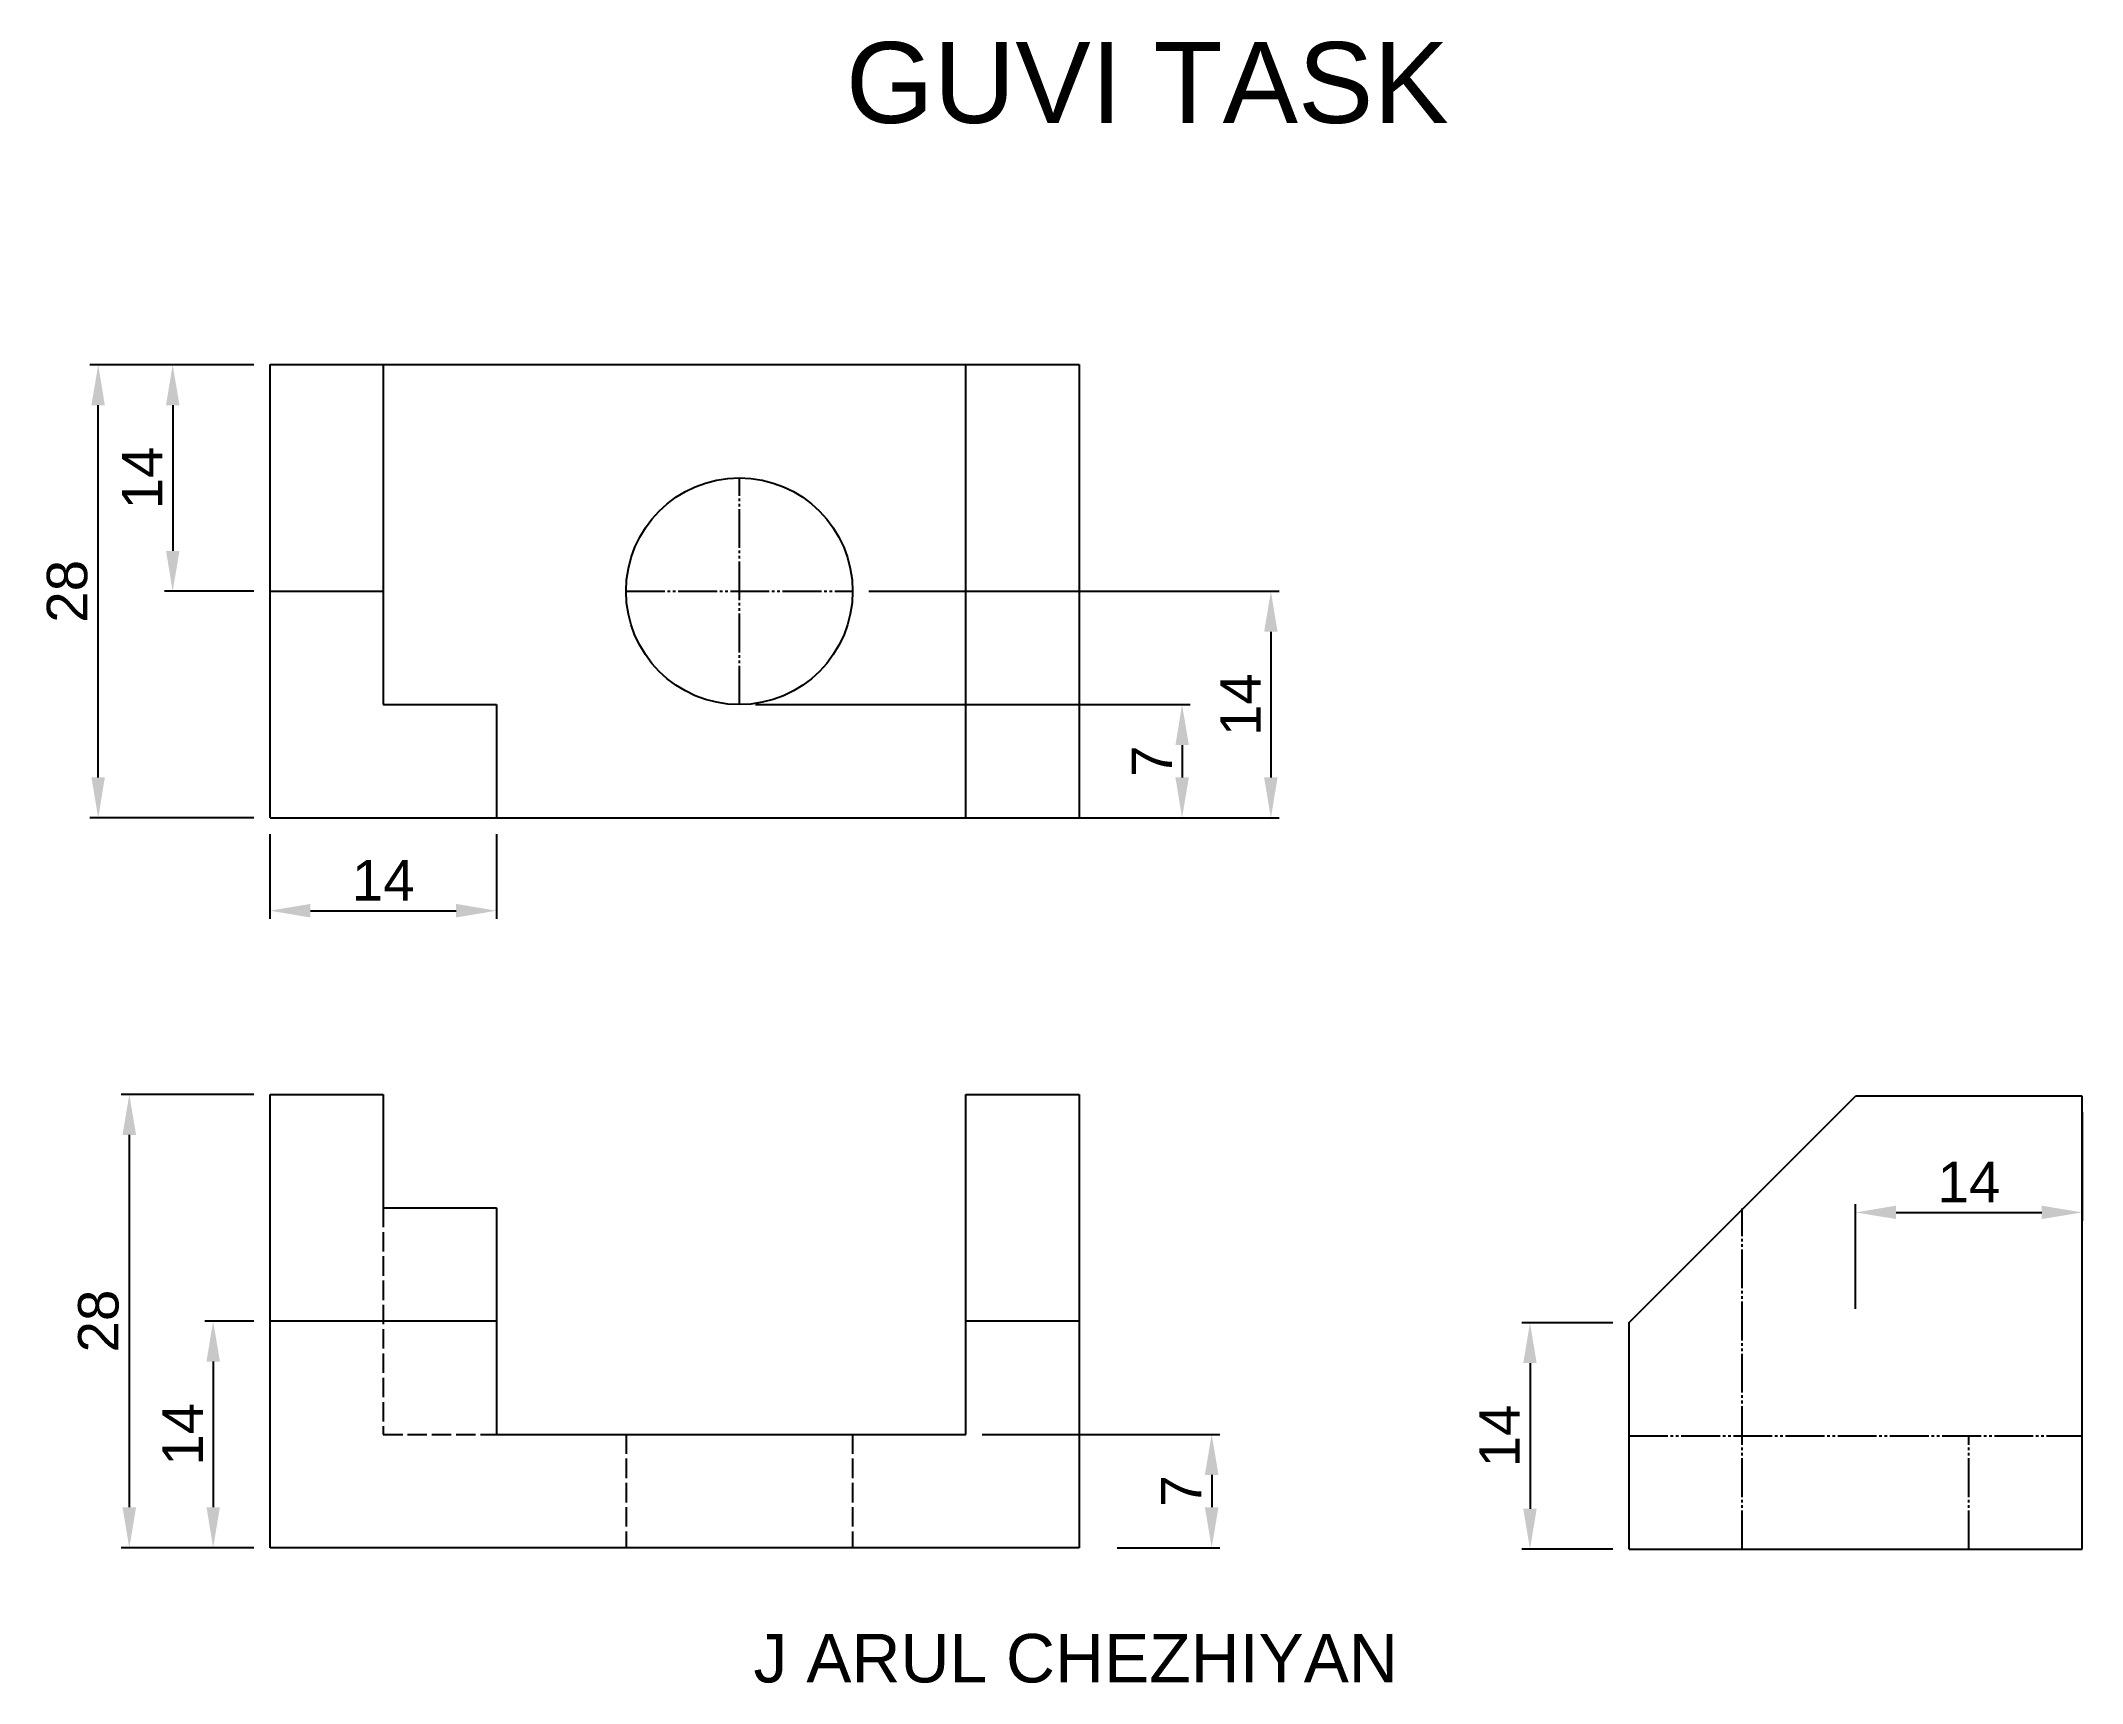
# Model space of a CAD drawing. Header units: millimetres. Extents: x 9 to 135, y 35 to 136.
import ezdxf

# ---------------------------------------------------------------- set-up
doc = ezdxf.new("R2010")
doc.units = ezdxf.units.MM
doc.linetypes.add('ACAD_ISO02W100', pattern=[15, 12, -3])
doc.linetypes.add('JIS_09_08', pattern=[10.75, 8, -0.55, 0.55, -0.55, 0.55, -0.55])
doc.styles.get("Standard").update_dxf_attribs({"font": 'arial.ttf'})
doc.dimstyles.new('ISO-25', dxfattribs={"dimtxt": 2.5, "dimasz": 2.5, "dimexe": 0.51, "dimexo": 1, "dimtad": 1, "dimtxsty": 'Standard', "dimcen": 2.5, "dimadec": 0, "dimazin": 0, "dimtfac": 1, "dimtmove": 0, "dimatfit": 3, "dimfxl": 1, "dimarcsym": 0})

# ---------------------------------------------------------------- blocks, each defined once
blk = doc.blocks.new('*D3')
at = {"color": 0, "lineweight": -2, "ltscale": 0.1, "transparency": 16777216}
for p, q in [((22.16, 71.33), (13.96, 71.33)), ((14.47, 68.83), (14.47, 45.83)), ((22.16, 43.33), (13.96, 43.33))]:
    blk.add_line(p, q, dxfattribs=at)
at = {"color": 0, "ltscale": 0.1, "transparency": 16777216}
for points in [[(14.05, 68.83), (14.89, 68.83), (14.47, 71.33)], [(14.05, 45.83), (14.89, 45.83), (14.47, 43.33)]]:
    blk.add_solid(points, dxfattribs=at)
at = {"layer": 'Defpoints', "color": 0, "ltscale": 0.1, "transparency": 16777216}
for p in [(23.16, 71.33), (14.47, 43.33), (23.16, 43.33)]:
    blk.add_point(p, dxfattribs=at)
at = {"color": 0, "ltscale": 0.1, "transparency": 16777216, "insert": (12.57, 57.33), "char_height": 2.5, "attachment_point": 5, "rotation": 90}
blk.add_mtext('28', dxfattribs=at)
blk = doc.blocks.new('*D4')
at = {"color": 0, "lineweight": -2, "ltscale": 0.1, "transparency": 16777216}
for p, q in [((22.16, 57.33), (19.14, 57.33)), ((19.65, 54.83), (19.65, 45.83)), ((22.16, 43.33), (19.14, 43.33))]:
    blk.add_line(p, q, dxfattribs=at)
at = {"color": 0, "ltscale": 0.1, "transparency": 16777216}
for points in [[(19.24, 54.83), (20.07, 54.83), (19.65, 57.33)], [(19.24, 45.83), (20.07, 45.83), (19.65, 43.33)]]:
    blk.add_solid(points, dxfattribs=at)
at = {"layer": 'Defpoints', "color": 0, "ltscale": 0.1, "transparency": 16777216}
for p in [(23.16, 57.33), (19.65, 43.33), (23.16, 43.33)]:
    blk.add_point(p, dxfattribs=at)
at = {"color": 0, "ltscale": 0.1, "transparency": 16777216, "insert": (17.77, 50.33), "char_height": 2.5, "attachment_point": 5, "rotation": 90}
blk.add_mtext('14', dxfattribs=at)
blk = doc.blocks.new('*D5')
at = {"color": 0, "lineweight": -2, "ltscale": 0.1, "transparency": 16777216}
for p, q in [((67.16, 50.33), (81.86, 50.33)), ((81.35, 47.83), (81.35, 45.83)), ((75.51, 43.33), (81.86, 43.33))]:
    blk.add_line(p, q, dxfattribs=at)
at = {"color": 0, "ltscale": 0.1, "transparency": 16777216}
for points in [[(80.93, 47.83), (81.77, 47.83), (81.35, 50.33)], [(80.93, 45.83), (81.77, 45.83), (81.35, 43.33)]]:
    blk.add_solid(points, dxfattribs=at)
at = {"layer": 'Defpoints', "color": 0, "ltscale": 0.1, "transparency": 16777216}
for p in [(66.16, 50.33), (74.51, 43.33), (81.35, 43.33)]:
    blk.add_point(p, dxfattribs=at)
at = {"color": 0, "ltscale": 0.1, "transparency": 16777216, "insert": (79.47, 46.83), "char_height": 2.5, "attachment_point": 5, "rotation": 90}
blk.add_mtext('7', dxfattribs=at)
blk = doc.blocks.new('*D6')
at = {"color": 0, "lineweight": -2, "ltscale": 0.1, "transparency": 16777216}
for p, q in [((23.16, 87.41), (23.16, 82.17)), ((37.16, 87.41), (37.16, 82.17)), ((25.66, 82.68), (34.66, 82.68))]:
    blk.add_line(p, q, dxfattribs=at)
at = {"color": 0, "ltscale": 0.1, "transparency": 16777216}
for points in [[(25.66, 83.1), (25.66, 82.26), (23.16, 82.68)], [(34.66, 83.1), (34.66, 82.26), (37.16, 82.68)]]:
    blk.add_solid(points, dxfattribs=at)
at = {"layer": 'Defpoints', "color": 0, "ltscale": 0.1, "transparency": 16777216}
for p in [(23.16, 88.41), (37.16, 88.41), (37.16, 82.68)]:
    blk.add_point(p, dxfattribs=at)
at = {"color": 0, "ltscale": 0.1, "transparency": 16777216, "insert": (30.16, 84.56), "char_height": 2.5, "attachment_point": 5}
blk.add_mtext('14', dxfattribs=at)
blk = doc.blocks.new('*D7')
at = {"color": 0, "lineweight": -2, "ltscale": 0.1, "transparency": 16777216}
for p, q in [((22.16, 116.41), (12.04, 116.41)), ((12.55, 90.91), (12.55, 113.91)), ((22.16, 88.41), (12.04, 88.41))]:
    blk.add_line(p, q, dxfattribs=at)
at = {"color": 0, "ltscale": 0.1, "transparency": 16777216}
for points in [[(12.13, 113.91), (12.96, 113.91), (12.55, 116.41)], [(12.13, 90.91), (12.96, 90.91), (12.55, 88.41)]]:
    blk.add_solid(points, dxfattribs=at)
at = {"layer": 'Defpoints', "color": 0, "ltscale": 0.1, "transparency": 16777216}
for p in [(12.55, 116.41), (23.16, 116.41), (23.16, 88.41)]:
    blk.add_point(p, dxfattribs=at)
at = {"color": 0, "ltscale": 0.1, "transparency": 16777216, "insert": (10.64, 102.41), "char_height": 2.5, "attachment_point": 5, "rotation": 90}
blk.add_mtext('28', dxfattribs=at)
blk = doc.blocks.new('*D8')
at = {"color": 0, "lineweight": -2, "ltscale": 0.1, "transparency": 16777216}
for p, q in [((22.16, 116.41), (16.64, 116.41)), ((17.15, 113.91), (17.15, 104.91)), ((22.16, 102.41), (16.64, 102.41))]:
    blk.add_line(p, q, dxfattribs=at)
at = {"color": 0, "ltscale": 0.1, "transparency": 16777216}
for points in [[(16.74, 113.91), (17.57, 113.91), (17.15, 116.41)], [(16.74, 104.91), (17.57, 104.91), (17.15, 102.41)]]:
    blk.add_solid(points, dxfattribs=at)
at = {"layer": 'Defpoints', "color": 0, "ltscale": 0.1, "transparency": 16777216}
for p in [(23.16, 116.41), (17.15, 102.41), (23.16, 102.41)]:
    blk.add_point(p, dxfattribs=at)
at = {"color": 0, "ltscale": 0.1, "transparency": 16777216, "insert": (15.27, 109.41), "char_height": 2.5, "attachment_point": 5, "rotation": 90}
blk.add_mtext('14', dxfattribs=at)
blk = doc.blocks.new('*D9')
at = {"color": 0, "lineweight": -2, "ltscale": 0.1, "transparency": 16777216}
for p, q in [((60.16, 102.41), (85.52, 102.41)), ((85.01, 99.91), (85.01, 90.91)), ((60.16, 88.41), (85.52, 88.41))]:
    blk.add_line(p, q, dxfattribs=at)
at = {"color": 0, "ltscale": 0.1, "transparency": 16777216}
for points in [[(84.59, 99.91), (85.42, 99.91), (85.01, 102.41)], [(84.59, 90.91), (85.42, 90.91), (85.01, 88.41)]]:
    blk.add_solid(points, dxfattribs=at)
at = {"layer": 'Defpoints', "color": 0, "ltscale": 0.1, "transparency": 16777216}
for p in [(59.16, 102.41), (59.16, 88.41), (85.01, 88.41)]:
    blk.add_point(p, dxfattribs=at)
at = {"color": 0, "ltscale": 0.1, "transparency": 16777216, "insert": (83.13, 95.41), "char_height": 2.5, "attachment_point": 5, "rotation": 90}
blk.add_mtext('14', dxfattribs=at)
blk = doc.blocks.new('*D10')
at = {"color": 0, "lineweight": -2, "ltscale": 0.1, "transparency": 16777216}
for p, q in [((53.16, 95.41), (80.03, 95.41)), ((79.52, 92.91), (79.52, 90.91)), ((53.16, 88.41), (80.03, 88.41))]:
    blk.add_line(p, q, dxfattribs=at)
at = {"color": 0, "ltscale": 0.1, "transparency": 16777216}
for points in [[(79.11, 92.91), (79.94, 92.91), (79.52, 95.41)], [(79.11, 90.91), (79.94, 90.91), (79.52, 88.41)]]:
    blk.add_solid(points, dxfattribs=at)
at = {"layer": 'Defpoints', "color": 0, "ltscale": 0.1, "transparency": 16777216}
for p in [(52.16, 95.41), (52.16, 88.41), (79.52, 88.41)]:
    blk.add_point(p, dxfattribs=at)
at = {"color": 0, "ltscale": 0.1, "transparency": 16777216, "insert": (77.65, 91.91), "char_height": 2.5, "attachment_point": 5, "rotation": 90}
blk.add_mtext('7', dxfattribs=at)
blk = doc.blocks.new('*D11')
at = {"color": 0, "lineweight": -2, "ltscale": 0.1, "transparency": 16777216}
for p, q in [((135.14, 70.23), (135.14, 63.53)), ((121.14, 58.09), (121.14, 64.55)), ((123.64, 64.04), (132.64, 64.04))]:
    blk.add_line(p, q, dxfattribs=at)
at = {"color": 0, "ltscale": 0.1, "transparency": 16777216}
for points in [[(123.64, 64.46), (123.64, 63.63), (121.14, 64.04)], [(132.64, 64.46), (132.64, 63.63), (135.14, 64.04)]]:
    blk.add_solid(points, dxfattribs=at)
at = {"layer": 'Defpoints', "color": 0, "ltscale": 0.1, "transparency": 16777216}
for p in [(135.14, 71.23), (135.14, 64.04), (121.14, 57.09)]:
    blk.add_point(p, dxfattribs=at)
at = {"color": 0, "ltscale": 0.1, "transparency": 16777216, "insert": (128.14, 65.92), "char_height": 2.5, "attachment_point": 5}
blk.add_mtext('14', dxfattribs=at)
blk = doc.blocks.new('*D13')
at = {"color": 0, "lineweight": -2, "ltscale": 0.1, "transparency": 16777216}
for p, q in [((106.14, 57.23), (100.51, 57.23)), ((101.02, 54.73), (101.02, 45.73)), ((106.14, 43.23), (100.51, 43.23))]:
    blk.add_line(p, q, dxfattribs=at)
at = {"color": 0, "ltscale": 0.1, "transparency": 16777216}
for points in [[(100.6, 54.73), (101.43, 54.73), (101.02, 57.23)], [(100.6, 45.73), (101.43, 45.73), (101.02, 43.23)]]:
    blk.add_solid(points, dxfattribs=at)
at = {"layer": 'Defpoints', "color": 0, "ltscale": 0.1, "transparency": 16777216}
for p in [(107.14, 57.23), (101.02, 43.23), (107.14, 43.23)]:
    blk.add_point(p, dxfattribs=at)
at = {"color": 0, "ltscale": 0.1, "transparency": 16777216, "insert": (99.14, 50.23), "char_height": 2.5, "attachment_point": 5, "rotation": 90}
blk.add_mtext('14', dxfattribs=at)

msp = doc.modelspace()

# ---------------------------------------------------------------- linework, layer by layer
for p, q in [((23.164, 88.413), (23.164, 116.413)), ((23.164, 116.413), (30.164, 116.413)), ((30.164, 116.413), (30.164, 95.413)), ((30.164, 116.413), (66.164, 116.413)), ((66.164, 88.413), (66.164, 116.413)), ((66.164, 116.413), (73.164, 116.413)), ((73.164, 116.413), (73.164, 88.413)), ((23.164, 102.413), (30.164, 102.413)), ((66.164, 102.413), (73.164, 102.413)), ((30.164, 95.413), (37.164, 95.413)), ((37.164, 95.413), (37.164, 88.413)), ((23.164, 88.413), (73.164, 88.413)), ((23.164, 57.329), (23.164, 71.329)), ((23.164, 71.329), (30.164, 71.329)), ((30.164, 71.329), (30.164, 64.329)), ((66.164, 50.329), (66.164, 71.329)), ((66.164, 71.329), (73.164, 71.329)), ((73.164, 71.329), (73.164, 43.329)), ((135.137, 71.232), (121.137, 71.232)), ((135.137, 43.232), (135.137, 71.232)), ((30.164, 64.329), (37.164, 64.329)), ((37.164, 64.329), (37.164, 50.329)), ((23.164, 43.329), (23.164, 57.329)), ((37.164, 57.329), (23.164, 57.329)), ((73.164, 57.329), (66.164, 57.329)), ((37.164, 50.329), (66.164, 50.329)), ((73.164, 43.329), (23.164, 43.329)), ((107.137, 43.232), (135.137, 43.232))]:
    msp.add_line(p, q)
at = {"linetype": 'JIS_09_08', "ltscale": 0.3}
for p, q in [((52.164, 95.413), (52.164, 109.413)), ((45.164, 102.413), (59.164, 102.413)), ((114.137, 43.232), (114.137, 64.28)), ((107.137, 50.232), (135.137, 50.232)), ((128.137, 43.232), (128.137, 50.232))]:
    msp.add_line(p, q, dxfattribs=at)
at = {"ltscale": 0.1}
for p, q in [((107.137, 57.232), (121.137, 71.232)), ((107.137, 43.232), (107.137, 57.232))]:
    msp.add_line(p, q, dxfattribs=at)
at = {"linetype": 'ACAD_ISO02W100', "ltscale": 0.1}
for p, q in [((30.164, 64.329), (30.164, 50.329)), ((30.164, 50.329), (37.164, 50.329)), ((45.164, 50.329), (45.164, 43.329)), ((59.164, 50.329), (59.164, 43.329))]:
    msp.add_line(p, q, dxfattribs=at)
msp.add_circle((52.164, 102.413), 7)

# ---------------------------------------------------------------- texts
at = {"ltscale": 0.1}
for s, height, p in [('GUVI TASK', 5, (58.743, 131.343)), ('J ARUL CHEZHIYAN', 3, (53.04, 35.003))]:
    msp.add_text(s, height=height, dxfattribs=at).set_placement(p)

# ---------------------------------------------------------------- dimensions: what is measured, and where the dimension line sits
for base, p1, p2, picture, middle in [((12.545, 116.413), (23.164, 88.413), (23.164, 116.413), '*D7', (10.644, 102.413)), ((17.152, 102.413), (23.164, 116.413), (23.164, 102.413), '*D8', (15.272, 109.413)), ((85.006, 88.413), (59.164, 102.413), (59.164, 88.413), '*D9', (83.126, 95.413)), ((79.522, 88.413), (52.164, 95.413), (52.164, 88.413), '*D10', (77.647, 91.913)), ((14.47, 43.329), (23.164, 71.329), (23.164, 43.329), '*D3', (12.569, 57.329)), ((19.655, 43.329), (23.164, 57.329), (23.164, 43.329), '*D4', (17.775, 50.329)), ((101.017, 43.232), (107.137, 57.232), (107.137, 43.232), '*D13', (99.137, 50.232)), ((81.349, 43.329), (66.164, 50.329), (74.512, 43.329), '*D5', (79.474, 46.829))]:
    dim = msp.add_linear_dim(base=base, p1=p1, p2=p2, angle=90, dimstyle='ISO-25', dxfattribs=at)
    dim.commit()
    dim.dimension.update_dxf_attribs({"geometry": picture, "text_midpoint": middle})
for base, p1, p2, picture, middle in [((37.164, 82.681), (23.164, 88.413), (37.164, 88.413), '*D6', (30.164, 84.561)), ((135.137, 64.044), (121.137, 57.091), (135.137, 71.232), '*D11', (128.137, 65.924))]:
    dim = msp.add_linear_dim(base=base, p1=p1, p2=p2, dimstyle='ISO-25', dxfattribs=at)
    dim.commit()
    dim.dimension.update_dxf_attribs({"geometry": picture, "text_midpoint": middle})

doc.saveas('drawing.dxf')
